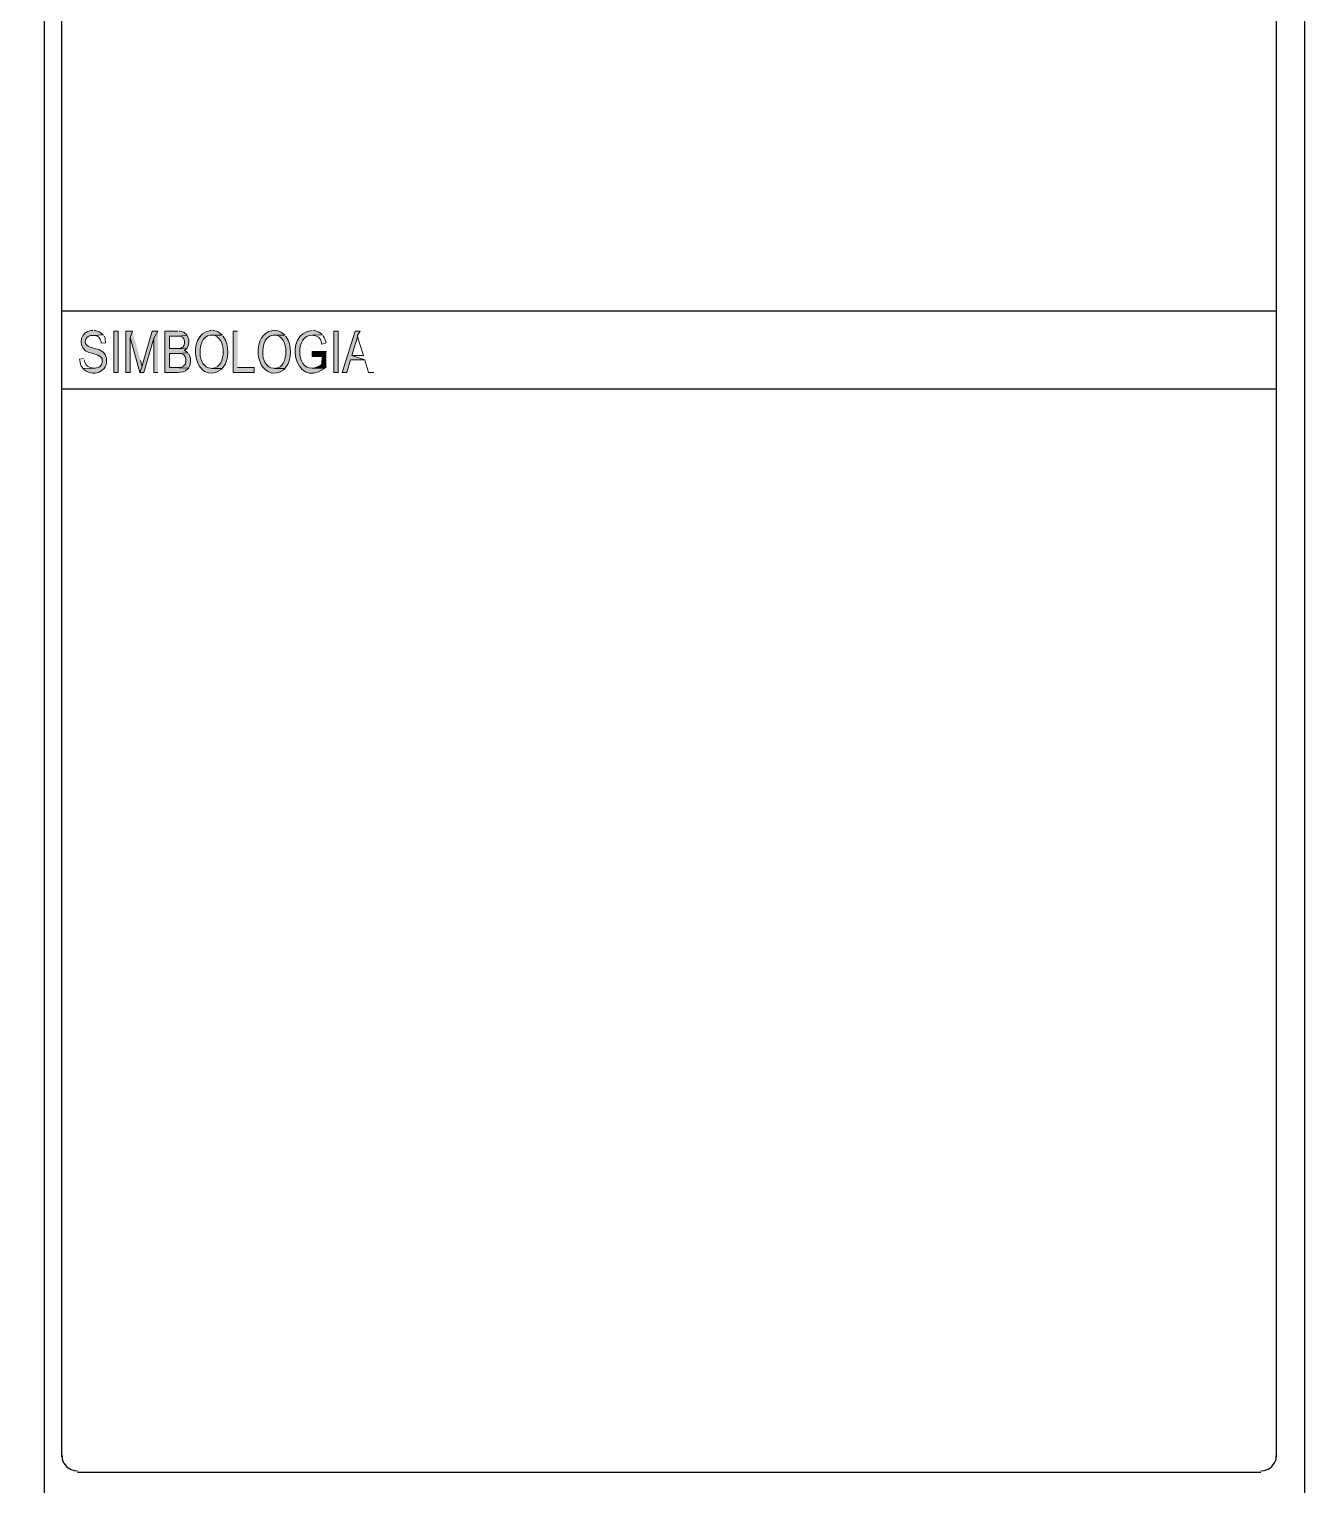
# Model space of a CAD drawing. Header units: inches. Extents: x 5 to 295, y 10 to 227.
# Drawn here: x 250.2 to 294.9, y 124.7 to 175.6 of the extents above; entities that cross this region are included whole.
import ezdxf

# ---------------------------------------------------------------- set-up
doc = ezdxf.new("R2010")
doc.units = ezdxf.units.IN
doc.header["$MEASUREMENT"] = 0
doc.layers.add('1- 1', color=1, linetype='Continuous')
doc.layers.add('1- 3', color=3, linetype='Continuous')

msp = doc.modelspace()

# ---------------------------------------------------------------- hatches: boundary and pattern name
at = {"layer": '1- 3'}
h = msp.add_hatch(color=256, dxfattribs=at)
edge = h.paths.add_edge_path()
edge.add_spline(control_points=[(252.43, 165.092), (252.43, 165.092), (252.406, 165.092), (252.406, 165.092), (252.406, 165.092), (252.367, 165.084), (252.367, 165.084), (252.003, 165.057), (251.885, 164.596), (252.169, 164.381), (252.169, 164.381), (252.264, 164.333), (252.264, 164.333), (252.412, 164.283), (252.582, 164.261), (252.706, 164.16), (252.706, 164.16), (252.73, 164.128), (252.73, 164.128), (252.73, 164.128), (252.746, 164.096), (252.746, 164.096), (252.78, 163.927), (252.722, 163.818), (252.548, 163.78), (252.548, 163.78), (252.509, 163.772), (252.509, 163.772), (252.509, 163.772), (252.461, 163.772), (252.461, 163.772), (252.461, 163.772), (252.074, 163.757), (252.074, 163.757), (252.074, 163.757), (252.106, 163.733), (252.106, 163.733), (252.106, 163.733), (252.122, 163.709), (252.122, 163.709), (252.505, 163.419), (253.056, 163.714), (252.872, 164.215), (252.872, 164.215), (252.856, 164.246), (252.856, 164.246), (252.856, 164.246), (252.841, 164.262), (252.841, 164.262), (252.841, 164.262), (252.817, 164.294), (252.817, 164.294), (252.707, 164.425), (252.48, 164.457), (252.327, 164.507), (252.327, 164.507), (252.288, 164.523), (252.288, 164.523), (252.288, 164.523), (252.256, 164.539), (252.256, 164.539), (252.089, 164.635), (252.16, 164.889), (252.343, 164.91), (252.343, 164.91), (252.39, 164.918), (252.39, 164.918), (252.39, 164.918), (252.438, 164.918), (252.438, 164.918), (252.438, 164.918), (252.785, 164.934), (252.785, 164.934), (252.785, 164.934), (252.754, 164.965), (252.754, 164.965), (252.699, 165.026), (252.598, 165.074), (252.517, 165.084), (252.517, 165.084), (252.469, 165.084), (252.469, 165.084)], knot_values=[0, 0, 0, 0, 0.035278, 0.035278, 0.035278, 0.070556, 0.070556, 0.070556, 0.105833, 0.105833, 0.105833, 0.141111, 0.141111, 0.141111, 0.176389, 0.176389, 0.176389, 0.211667, 0.211667, 0.211667, 0.246944, 0.246944, 0.246944, 0.282222, 0.282222, 0.282222, 0.3175, 0.3175, 0.3175, 0.352778, 0.352778, 0.352778, 0.388056, 0.388056, 0.388056, 0.423333, 0.423333, 0.423333, 0.458611, 0.458611, 0.458611, 0.493889, 0.493889, 0.493889, 0.529167, 0.529167, 0.529167, 0.564444, 0.564444, 0.564444, 0.599722, 0.599722, 0.599722, 0.635, 0.635, 0.635, 0.670278, 0.670278, 0.670278, 0.705556, 0.705556, 0.705556, 0.740833, 0.740833, 0.740833, 0.776111, 0.776111, 0.776111, 0.811389, 0.811389, 0.811389, 0.846667, 0.846667, 0.846667, 0.881944, 0.881944, 0.881944, 0.917222, 0.917222, 0.917222, 0.9525, 0.9525, 0.9525, 0.9525], degree=3, periodic=0)
edge.add_line((252.469, 165.084), (252.43, 165.092))
h = msp.add_hatch(color=256, dxfattribs=at)
h.dxf.hatch_style = 2
h.paths.add_polyline_path([(253.314, 163.622), (253.314, 165.06), (253.156, 165.06), (253.156, 163.622)])
for points in [[(253.812, 165.06), (253.583, 165.06), (253.583, 163.622), (253.733, 163.622), (253.733, 164.847)], [(253.812, 165.06), (253.733, 164.847), (254.073, 163.622), (254.152, 163.828), (254.096, 164.041)], [(254.705, 165.06), (254.555, 164.823), (254.555, 163.622), (254.705, 163.622)], [(257.493, 165.06), (257.335, 165.06), (257.335, 163.622), (258.07, 163.622), (258.07, 163.788), (257.493, 163.788)], [(260.605, 164.357), (260.107, 164.357), (260.107, 164.183), (260.455, 164.183), (260.447, 163.915), (260.431, 163.899), (260.408, 163.875), (260.376, 163.851), (260.337, 163.836), (260.297, 163.812), (260.258, 163.796), (260.226, 163.788), (260.186, 163.772), (260.107, 163.772), (260.542, 163.765), (260.574, 163.788), (260.605, 163.82)]]:
    msp.add_hatch(color=256, dxfattribs=at).paths.add_polyline_path(points)
h = msp.add_hatch(color=256, dxfattribs=at)
edge = h.paths.add_edge_path()
edge.add_spline(control_points=[(254.705, 165.06), (254.705, 165.06), (254.499, 165.06), (254.499, 165.06), (254.499, 165.06), (254.215, 164.057), (254.215, 164.057), (254.191, 163.981), (254.169, 163.905), (254.152, 163.828), (254.152, 163.828), (254.073, 163.622), (254.073, 163.622), (254.073, 163.622), (254.215, 163.622), (254.215, 163.622), (254.215, 163.622), (254.555, 164.823), (254.555, 164.823)], knot_values=[0, 0, 0, 0, 0.035278, 0.035278, 0.035278, 0.070556, 0.070556, 0.070556, 0.105833, 0.105833, 0.105833, 0.141111, 0.141111, 0.141111, 0.176389, 0.176389, 0.176389, 0.211667, 0.211667, 0.211667, 0.211667], degree=3, periodic=0)
edge.add_line((254.555, 164.823), (254.705, 165.06))
h = msp.add_hatch(color=256, dxfattribs=at)
edge = h.paths.add_edge_path()
edge.add_spline(control_points=[(255.4, 165.06), (255.4, 165.06), (254.95, 165.06), (254.95, 165.06), (254.95, 165.06), (254.95, 163.622), (254.95, 163.622), (254.95, 163.622), (255.4, 163.622), (255.4, 163.622), (255.543, 163.625), (255.644, 163.642), (255.747, 163.741), (255.747, 163.741), (255.771, 163.772), (255.771, 163.772), (255.771, 163.772), (255.107, 163.788), (255.107, 163.788), (255.107, 163.788), (255.107, 164.286), (255.107, 164.286), (255.107, 164.286), (255.384, 164.286), (255.384, 164.286), (255.384, 164.286), (255.755, 164.302), (255.755, 164.302), (255.755, 164.302), (255.724, 164.333), (255.724, 164.333), (255.724, 164.333), (255.692, 164.357), (255.692, 164.357), (255.692, 164.357), (255.66, 164.373), (255.66, 164.373), (255.66, 164.373), (255.621, 164.389), (255.621, 164.389), (255.621, 164.389), (255.645, 164.396), (255.645, 164.396), (255.645, 164.396), (255.7, 164.452), (255.7, 164.452), (255.7, 164.452), (255.107, 164.46), (255.107, 164.46), (255.107, 164.46), (255.107, 164.894), (255.107, 164.894), (255.107, 164.894), (255.344, 164.894), (255.344, 164.894), (255.344, 164.894), (255.724, 164.918), (255.724, 164.918), (255.724, 164.918), (255.7, 164.949), (255.7, 164.949), (255.626, 165.021), (255.593, 165.045), (255.487, 165.06), (255.487, 165.06), (255.447, 165.06), (255.447, 165.06)], knot_values=[0, 0, 0, 0, 0.035278, 0.035278, 0.035278, 0.070556, 0.070556, 0.070556, 0.105833, 0.105833, 0.105833, 0.141111, 0.141111, 0.141111, 0.176389, 0.176389, 0.176389, 0.211667, 0.211667, 0.211667, 0.246944, 0.246944, 0.246944, 0.282222, 0.282222, 0.282222, 0.3175, 0.3175, 0.3175, 0.352778, 0.352778, 0.352778, 0.388056, 0.388056, 0.388056, 0.423333, 0.423333, 0.423333, 0.458611, 0.458611, 0.458611, 0.493889, 0.493889, 0.493889, 0.529167, 0.529167, 0.529167, 0.564444, 0.564444, 0.564444, 0.599722, 0.599722, 0.599722, 0.635, 0.635, 0.635, 0.670278, 0.670278, 0.670278, 0.705556, 0.705556, 0.705556, 0.740833, 0.740833, 0.740833, 0.776111, 0.776111, 0.776111, 0.776111], degree=3, periodic=0)
edge.add_line((255.447, 165.06), (255.4, 165.06))
h = msp.add_hatch(color=256, dxfattribs=at)
edge = h.paths.add_edge_path()
edge.add_spline(control_points=[(255.724, 164.918), (255.724, 164.918), (255.344, 164.894), (255.344, 164.894), (255.344, 164.894), (255.423, 164.894), (255.423, 164.894), (255.554, 164.873), (255.611, 164.857), (255.629, 164.712), (255.629, 164.712), (255.637, 164.673), (255.637, 164.673), (255.637, 164.673), (255.637, 164.649), (255.637, 164.649), (255.637, 164.649), (255.621, 164.57), (255.621, 164.57), (255.621, 164.57), (255.605, 164.539), (255.605, 164.539), (255.605, 164.539), (255.574, 164.507), (255.574, 164.507), (255.574, 164.507), (255.542, 164.491), (255.542, 164.491), (255.542, 164.491), (255.51, 164.468), (255.51, 164.468), (255.51, 164.468), (255.495, 164.468), (255.495, 164.468), (255.495, 164.468), (255.455, 164.46), (255.455, 164.46), (255.455, 164.46), (255.107, 164.46), (255.107, 164.46), (255.107, 164.46), (255.7, 164.452), (255.7, 164.452), (255.7, 164.452), (255.724, 164.483), (255.724, 164.483), (255.796, 164.57), (255.807, 164.754), (255.755, 164.855), (255.755, 164.855), (255.739, 164.894), (255.739, 164.894)], knot_values=[0, 0, 0, 0, 0.035278, 0.035278, 0.035278, 0.070556, 0.070556, 0.070556, 0.105833, 0.105833, 0.105833, 0.141111, 0.141111, 0.141111, 0.176389, 0.176389, 0.176389, 0.211667, 0.211667, 0.211667, 0.246944, 0.246944, 0.246944, 0.282222, 0.282222, 0.282222, 0.3175, 0.3175, 0.3175, 0.352778, 0.352778, 0.352778, 0.388056, 0.388056, 0.388056, 0.423333, 0.423333, 0.423333, 0.458611, 0.458611, 0.458611, 0.493889, 0.493889, 0.493889, 0.529167, 0.529167, 0.529167, 0.564444, 0.564444, 0.564444, 0.599722, 0.599722, 0.599722, 0.599722], degree=3, periodic=0)
edge.add_line((255.739, 164.894), (255.724, 164.918))
h = msp.add_hatch(color=256, dxfattribs=at)
edge = h.paths.add_edge_path()
edge.add_spline(control_points=[(256.585, 165.092), (256.585, 165.092), (256.545, 165.084), (256.545, 165.084), (255.648, 164.991), (255.98, 163.087), (256.924, 163.725), (256.924, 163.725), (256.956, 163.757), (256.956, 163.757), (256.956, 163.757), (256.585, 163.757), (256.585, 163.757), (256.585, 163.757), (256.561, 163.765), (256.561, 163.765), (256.31, 163.771), (256.185, 164.051), (256.182, 164.27), (256.182, 164.27), (256.182, 164.325), (256.182, 164.325), (256.179, 164.579), (256.251, 164.88), (256.545, 164.926), (256.545, 164.926), (256.956, 164.926), (256.956, 164.926), (256.956, 164.926), (256.932, 164.949), (256.932, 164.949), (256.852, 165.022), (256.771, 165.064), (256.664, 165.084), (256.664, 165.084), (256.624, 165.084), (256.624, 165.084)], knot_values=[0, 0, 0, 0, 0.035278, 0.035278, 0.035278, 0.070556, 0.070556, 0.070556, 0.105833, 0.105833, 0.105833, 0.141111, 0.141111, 0.141111, 0.176389, 0.176389, 0.176389, 0.211667, 0.211667, 0.211667, 0.246944, 0.246944, 0.246944, 0.282222, 0.282222, 0.282222, 0.3175, 0.3175, 0.3175, 0.352778, 0.352778, 0.352778, 0.388056, 0.388056, 0.388056, 0.423333, 0.423333, 0.423333, 0.423333], degree=3, periodic=0)
edge.add_line((256.624, 165.084), (256.585, 165.092))
h = msp.add_hatch(color=256, dxfattribs=at)
edge = h.paths.add_edge_path()
edge.add_spline(control_points=[(256.956, 164.926), (256.956, 164.926), (256.585, 164.926), (256.585, 164.926), (256.585, 164.926), (256.608, 164.926), (256.608, 164.926), (257.117, 164.902), (257.119, 163.794), (256.624, 163.765), (256.624, 163.765), (256.585, 163.757), (256.585, 163.757), (256.585, 163.757), (256.956, 163.757), (256.956, 163.757), (256.956, 163.757), (256.98, 163.788), (256.98, 163.788), (257.201, 164.027), (257.207, 164.614), (257.003, 164.863), (257.003, 164.863), (256.98, 164.894), (256.98, 164.894)], knot_values=[0, 0, 0, 0, 0.035278, 0.035278, 0.035278, 0.070556, 0.070556, 0.070556, 0.105833, 0.105833, 0.105833, 0.141111, 0.141111, 0.141111, 0.176389, 0.176389, 0.176389, 0.211667, 0.211667, 0.211667, 0.246944, 0.246944, 0.246944, 0.282222, 0.282222, 0.282222, 0.282222], degree=3, periodic=0)
edge.add_line((256.98, 164.894), (256.956, 164.926))
h = msp.add_hatch(color=256, dxfattribs=at)
edge = h.paths.add_edge_path()
edge.add_spline(control_points=[(258.78, 165.084), (258.78, 165.084), (258.741, 165.084), (258.741, 165.084), (258.598, 165.084), (258.465, 164.993), (258.378, 164.886), (258.378, 164.886), (258.37, 164.886), (258.37, 164.886), (258.37, 164.886), (258.354, 164.855), (258.354, 164.855), (258.354, 164.855), (258.33, 164.831), (258.33, 164.831), (258.197, 164.602), (258.179, 164.194), (258.291, 163.954), (258.291, 163.954), (258.322, 163.891), (258.322, 163.891), (258.469, 163.594), (258.822, 163.501), (259.089, 163.701), (259.089, 163.701), (259.12, 163.725), (259.12, 163.725), (259.12, 163.725), (259.152, 163.757), (259.152, 163.757), (259.152, 163.757), (258.78, 163.757), (258.78, 163.757), (258.78, 163.757), (258.757, 163.765), (258.757, 163.765), (258.487, 163.772), (258.366, 164.087), (258.378, 164.318), (258.378, 164.318), (258.378, 164.381), (258.378, 164.381), (258.39, 164.623), (258.466, 164.881), (258.741, 164.926), (258.741, 164.926), (259.152, 164.926), (259.152, 164.926), (259.152, 164.926), (259.128, 164.949), (259.128, 164.949), (259.049, 165.016), (258.963, 165.069), (258.859, 165.084), (258.859, 165.084), (258.82, 165.084), (258.82, 165.084)], knot_values=[0, 0, 0, 0, 0.035278, 0.035278, 0.035278, 0.070556, 0.070556, 0.070556, 0.105833, 0.105833, 0.105833, 0.141111, 0.141111, 0.141111, 0.176389, 0.176389, 0.176389, 0.211667, 0.211667, 0.211667, 0.246944, 0.246944, 0.246944, 0.282222, 0.282222, 0.282222, 0.3175, 0.3175, 0.3175, 0.352778, 0.352778, 0.352778, 0.388056, 0.388056, 0.388056, 0.423333, 0.423333, 0.423333, 0.458611, 0.458611, 0.458611, 0.493889, 0.493889, 0.493889, 0.529167, 0.529167, 0.529167, 0.564444, 0.564444, 0.564444, 0.599722, 0.599722, 0.599722, 0.635, 0.635, 0.635, 0.670278, 0.670278, 0.670278, 0.670278], degree=3, periodic=0)
edge.add_line((258.82, 165.084), (258.78, 165.084))
h = msp.add_hatch(color=256, dxfattribs=at)
edge = h.paths.add_edge_path()
edge.add_spline(control_points=[(259.152, 164.926), (259.152, 164.926), (258.78, 164.926), (258.78, 164.926), (258.78, 164.926), (258.804, 164.926), (258.804, 164.926), (259.323, 164.896), (259.304, 163.781), (258.82, 163.765), (258.82, 163.765), (258.78, 163.757), (258.78, 163.757), (258.78, 163.757), (259.152, 163.757), (259.152, 163.757), (259.152, 163.757), (259.175, 163.788), (259.175, 163.788), (259.397, 164.027), (259.403, 164.614), (259.199, 164.863), (259.199, 164.863), (259.175, 164.894), (259.175, 164.894)], knot_values=[0, 0, 0, 0, 0.035278, 0.035278, 0.035278, 0.070556, 0.070556, 0.070556, 0.105833, 0.105833, 0.105833, 0.141111, 0.141111, 0.141111, 0.176389, 0.176389, 0.176389, 0.211667, 0.211667, 0.211667, 0.246944, 0.246944, 0.246944, 0.282222, 0.282222, 0.282222, 0.282222], degree=3, periodic=0)
edge.add_line((259.175, 164.894), (259.152, 164.926))
h = msp.add_hatch(color=256, dxfattribs=at)
edge = h.paths.add_edge_path()
edge.add_spline(control_points=[(260.107, 165.084), (260.107, 165.084), (260.1, 165.084), (260.1, 165.084), (259.072, 165.017), (259.491, 163.026), (260.51, 163.741), (260.51, 163.741), (260.542, 163.765), (260.542, 163.765), (260.542, 163.765), (260.107, 163.772), (260.107, 163.772), (259.519, 163.729), (259.528, 164.951), (260.1, 164.926), (260.1, 164.926), (260.455, 164.942), (260.455, 164.942), (260.455, 164.942), (260.431, 164.973), (260.431, 164.973), (260.365, 165.029), (260.274, 165.074), (260.186, 165.084), (260.186, 165.084), (260.147, 165.084), (260.147, 165.084)], knot_values=[0, 0, 0, 0, 0.035278, 0.035278, 0.035278, 0.070556, 0.070556, 0.070556, 0.105833, 0.105833, 0.105833, 0.141111, 0.141111, 0.141111, 0.176389, 0.176389, 0.176389, 0.211667, 0.211667, 0.211667, 0.246944, 0.246944, 0.246944, 0.282222, 0.282222, 0.282222, 0.3175, 0.3175, 0.3175, 0.3175], degree=3, periodic=0)
edge.add_line((260.147, 165.084), (260.107, 165.084))
h = msp.add_hatch(color=256, dxfattribs=at)
h.dxf.hatch_style = 2
h.paths.add_polyline_path([(261.016, 163.622), (261.016, 165.06), (260.858, 165.06), (260.858, 163.622)])
h = msp.add_hatch(color=256, dxfattribs=at)
edge = h.paths.add_edge_path()
edge.add_spline(control_points=[(261.782, 165.06), (261.782, 165.06), (261.608, 165.06), (261.608, 165.06), (261.608, 165.06), (261.158, 163.622), (261.158, 163.622), (261.158, 163.622), (261.324, 163.622), (261.324, 163.622), (261.324, 163.622), (261.45, 164.057), (261.45, 164.057), (261.45, 164.057), (261.948, 164.057), (261.948, 164.057), (261.948, 164.057), (261.498, 164.215), (261.498, 164.215), (261.498, 164.215), (261.624, 164.633), (261.624, 164.633), (261.646, 164.694), (261.674, 164.807), (261.687, 164.87), (261.687, 164.87), (261.695, 164.91), (261.695, 164.91)], knot_values=[0, 0, 0, 0, 0.035278, 0.035278, 0.035278, 0.070556, 0.070556, 0.070556, 0.105833, 0.105833, 0.105833, 0.141111, 0.141111, 0.141111, 0.176389, 0.176389, 0.176389, 0.211667, 0.211667, 0.211667, 0.246944, 0.246944, 0.246944, 0.282222, 0.282222, 0.282222, 0.3175, 0.3175, 0.3175, 0.3175], degree=3, periodic=0)
edge.add_line((261.695, 164.91), (261.782, 165.06))
h = msp.add_hatch(color=256, dxfattribs=at)
edge = h.paths.add_edge_path()
edge.add_spline(control_points=[(255.755, 164.302), (255.755, 164.302), (255.384, 164.286), (255.384, 164.286), (255.384, 164.286), (255.455, 164.286), (255.455, 164.286), (255.594, 164.269), (255.655, 164.226), (255.684, 164.081), (255.684, 164.081), (255.684, 164.002), (255.684, 164.002), (255.684, 164.002), (255.668, 163.923), (255.668, 163.923), (255.668, 163.923), (255.653, 163.891), (255.653, 163.891), (255.653, 163.891), (255.637, 163.883), (255.637, 163.883), (255.637, 163.883), (255.613, 163.851), (255.613, 163.851), (255.613, 163.851), (255.581, 163.828), (255.581, 163.828), (255.581, 163.828), (255.55, 163.812), (255.55, 163.812), (255.55, 163.812), (255.526, 163.804), (255.526, 163.804), (255.526, 163.804), (255.495, 163.796), (255.495, 163.796), (255.495, 163.796), (255.455, 163.796), (255.455, 163.796), (255.455, 163.796), (255.408, 163.788), (255.408, 163.788), (255.408, 163.788), (255.107, 163.788), (255.107, 163.788), (255.107, 163.788), (255.771, 163.772), (255.771, 163.772), (255.771, 163.772), (255.795, 163.812), (255.795, 163.812), (255.859, 163.944), (255.87, 164.134), (255.787, 164.262), (255.787, 164.262), (255.779, 164.27), (255.779, 164.27)], knot_values=[0, 0, 0, 0, 0.035278, 0.035278, 0.035278, 0.070556, 0.070556, 0.070556, 0.105833, 0.105833, 0.105833, 0.141111, 0.141111, 0.141111, 0.176389, 0.176389, 0.176389, 0.211667, 0.211667, 0.211667, 0.246944, 0.246944, 0.246944, 0.282222, 0.282222, 0.282222, 0.3175, 0.3175, 0.3175, 0.352778, 0.352778, 0.352778, 0.388056, 0.388056, 0.388056, 0.423333, 0.423333, 0.423333, 0.458611, 0.458611, 0.458611, 0.493889, 0.493889, 0.493889, 0.529167, 0.529167, 0.529167, 0.564444, 0.564444, 0.564444, 0.599722, 0.599722, 0.599722, 0.635, 0.635, 0.635, 0.670278, 0.670278, 0.670278, 0.670278], degree=3, periodic=0)
edge.add_line((255.779, 164.27), (255.755, 164.302))

# ---------------------------------------------------------------- linework, layer by layer
at = {"layer": '1- 1', "lineweight": 25}
for points in [[(4.72, 226.632), (4.72, 11.529), (294.863, 11.529), (294.863, 226.632), (4.72, 226.632)], [(250.724, 224.491), (250.724, 13.093)]]:
    msp.add_lwpolyline(points, dxfattribs=at)
at = {"layer": '1- 3', "lineweight": 25}
for points in [[(251.34, 125.645), (251.34, 224.491)], [(293.867, 165.771), (251.34, 165.771)], [(251.34, 163.046), (293.867, 163.046)], [(251.885, 125.107), (293.322, 125.107)]]:
    msp.add_lwpolyline(points, dxfattribs=at)
at = {"layer": '1- 3', "lineweight": 0}
for points in [[(253.314, 163.622), (253.314, 165.06), (253.156, 165.06), (253.156, 163.622), (253.314, 163.622)], [(253.812, 165.06), (253.583, 165.06), (253.583, 163.622), (253.733, 163.622), (253.733, 164.847)], [(253.812, 165.06), (253.733, 164.847), (254.073, 163.622), (254.152, 163.828), (254.096, 164.041)], [(254.705, 165.06), (254.555, 164.823), (254.555, 163.622), (254.705, 163.622)], [(257.493, 165.06), (257.335, 165.06), (257.335, 163.622), (258.07, 163.622), (258.07, 163.788), (257.493, 163.788)], [(261.016, 163.622), (261.016, 165.06), (260.858, 165.06), (260.858, 163.622), (261.016, 163.622)], [(260.605, 164.357), (260.107, 164.357), (260.107, 164.183), (260.455, 164.183), (260.447, 163.915), (260.431, 163.899), (260.408, 163.875), (260.376, 163.851), (260.337, 163.836), (260.297, 163.812), (260.258, 163.796), (260.226, 163.788), (260.186, 163.772), (260.107, 163.772), (260.542, 163.765), (260.574, 163.788), (260.605, 163.82)]]:
    msp.add_lwpolyline(points, dxfattribs=at)
at = {"layer": '1- 3', "lineweight": 25}
for points in [[(293.867, 125.645), (293.867, 125.645), (293.867, 224.491), (293.867, 224.491), (293.863, 224.794), (293.622, 225.024), (293.322, 225.028), (293.322, 225.028), (251.877, 225.028), (251.877, 225.028)], [(251.348, 125.684), (251.348, 125.684), (251.355, 125.566), (251.355, 125.566), (251.407, 125.359), (251.557, 125.208), (251.766, 125.163), (251.766, 125.163), (251.885, 125.147), (251.885, 125.147)], [(293.322, 125.147), (293.322, 125.147), (293.441, 125.163), (293.441, 125.163), (293.635, 125.193), (293.809, 125.382), (293.852, 125.566), (293.852, 125.566), (293.859, 125.684), (293.859, 125.684)]]:
    msp.add_open_spline(points, degree=3, knots=[0, 0, 0, 0, 1, 1, 1, 2, 2, 2, 3, 3, 3, 3], dxfattribs=at)
at = {"layer": '1- 3', "lineweight": 0}
for points, knots in [([(252.43, 165.092), (252.43, 165.092), (252.406, 165.092), (252.406, 165.092), (252.406, 165.092), (252.367, 165.084), (252.367, 165.084), (252.003, 165.057), (251.885, 164.596), (252.169, 164.381), (252.169, 164.381), (252.264, 164.333), (252.264, 164.333), (252.412, 164.283), (252.582, 164.261), (252.706, 164.16), (252.706, 164.16), (252.73, 164.128), (252.73, 164.128), (252.73, 164.128), (252.746, 164.096), (252.746, 164.096), (252.78, 163.927), (252.722, 163.818), (252.548, 163.78), (252.548, 163.78), (252.509, 163.772), (252.509, 163.772), (252.509, 163.772), (252.461, 163.772), (252.461, 163.772), (252.461, 163.772), (252.074, 163.757), (252.074, 163.757), (252.074, 163.757), (252.106, 163.733), (252.106, 163.733), (252.106, 163.733), (252.122, 163.709), (252.122, 163.709), (252.505, 163.419), (253.056, 163.714), (252.872, 164.215), (252.872, 164.215), (252.856, 164.246), (252.856, 164.246), (252.856, 164.246), (252.841, 164.262), (252.841, 164.262), (252.841, 164.262), (252.817, 164.294), (252.817, 164.294), (252.707, 164.425), (252.48, 164.457), (252.327, 164.507), (252.327, 164.507), (252.288, 164.523), (252.288, 164.523), (252.288, 164.523), (252.256, 164.539), (252.256, 164.539), (252.089, 164.635), (252.16, 164.889), (252.343, 164.91), (252.343, 164.91), (252.39, 164.918), (252.39, 164.918), (252.39, 164.918), (252.438, 164.918), (252.438, 164.918), (252.438, 164.918), (252.785, 164.934), (252.785, 164.934), (252.785, 164.934), (252.754, 164.965), (252.754, 164.965), (252.699, 165.026), (252.598, 165.074), (252.517, 165.084), (252.517, 165.084), (252.469, 165.084), (252.469, 165.084)], [0, 0, 0, 0, 1, 1, 1, 2, 2, 2, 3, 3, 3, 4, 4, 4, 5, 5, 5, 6, 6, 6, 7, 7, 7, 8, 8, 8, 9, 9, 9, 10, 10, 10, 11, 11, 11, 12, 12, 12, 13, 13, 13, 14, 14, 14, 15, 15, 15, 16, 16, 16, 17, 17, 17, 18, 18, 18, 19, 19, 19, 20, 20, 20, 21, 21, 21, 22, 22, 22, 23, 23, 23, 24, 24, 24, 25, 25, 25, 26, 26, 26, 27, 27, 27, 27]), ([(252.785, 164.934), (252.785, 164.934), (252.438, 164.918), (252.438, 164.918), (252.438, 164.918), (252.461, 164.918), (252.461, 164.918), (252.619, 164.911), (252.681, 164.839), (252.714, 164.689), (252.714, 164.689), (252.722, 164.641), (252.722, 164.641), (252.722, 164.641), (252.872, 164.657), (252.872, 164.657), (252.872, 164.657), (252.872, 164.705), (252.872, 164.705), (252.857, 164.778), (252.855, 164.819), (252.817, 164.886), (252.817, 164.886), (252.801, 164.902), (252.801, 164.902)], [0, 0, 0, 0, 1, 1, 1, 2, 2, 2, 3, 3, 3, 4, 4, 4, 5, 5, 5, 6, 6, 6, 7, 7, 7, 8, 8, 8, 8]), ([(254.705, 165.06), (254.705, 165.06), (254.499, 165.06), (254.499, 165.06), (254.499, 165.06), (254.215, 164.057), (254.215, 164.057), (254.191, 163.981), (254.169, 163.905), (254.152, 163.828), (254.152, 163.828), (254.073, 163.622), (254.073, 163.622), (254.073, 163.622), (254.215, 163.622), (254.215, 163.622), (254.215, 163.622), (254.555, 164.823), (254.555, 164.823)], [0, 0, 0, 0, 1, 1, 1, 2, 2, 2, 3, 3, 3, 4, 4, 4, 5, 5, 5, 6, 6, 6, 6]), ([(255.4, 165.06), (255.4, 165.06), (254.95, 165.06), (254.95, 165.06), (254.95, 165.06), (254.95, 163.622), (254.95, 163.622), (254.95, 163.622), (255.4, 163.622), (255.4, 163.622), (255.543, 163.625), (255.644, 163.642), (255.747, 163.741), (255.747, 163.741), (255.771, 163.772), (255.771, 163.772), (255.771, 163.772), (255.107, 163.788), (255.107, 163.788), (255.107, 163.788), (255.107, 164.286), (255.107, 164.286), (255.107, 164.286), (255.384, 164.286), (255.384, 164.286), (255.384, 164.286), (255.755, 164.302), (255.755, 164.302), (255.755, 164.302), (255.724, 164.333), (255.724, 164.333), (255.724, 164.333), (255.692, 164.357), (255.692, 164.357), (255.692, 164.357), (255.66, 164.373), (255.66, 164.373), (255.66, 164.373), (255.621, 164.389), (255.621, 164.389), (255.621, 164.389), (255.645, 164.396), (255.645, 164.396), (255.645, 164.396), (255.7, 164.452), (255.7, 164.452), (255.7, 164.452), (255.107, 164.46), (255.107, 164.46), (255.107, 164.46), (255.107, 164.894), (255.107, 164.894), (255.107, 164.894), (255.344, 164.894), (255.344, 164.894), (255.344, 164.894), (255.724, 164.918), (255.724, 164.918), (255.724, 164.918), (255.7, 164.949), (255.7, 164.949), (255.626, 165.021), (255.593, 165.045), (255.487, 165.06), (255.487, 165.06), (255.447, 165.06), (255.447, 165.06)], [0, 0, 0, 0, 1, 1, 1, 2, 2, 2, 3, 3, 3, 4, 4, 4, 5, 5, 5, 6, 6, 6, 7, 7, 7, 8, 8, 8, 9, 9, 9, 10, 10, 10, 11, 11, 11, 12, 12, 12, 13, 13, 13, 14, 14, 14, 15, 15, 15, 16, 16, 16, 17, 17, 17, 18, 18, 18, 19, 19, 19, 20, 20, 20, 21, 21, 21, 22, 22, 22, 22]), ([(255.724, 164.918), (255.724, 164.918), (255.344, 164.894), (255.344, 164.894), (255.344, 164.894), (255.423, 164.894), (255.423, 164.894), (255.554, 164.873), (255.611, 164.857), (255.629, 164.712), (255.629, 164.712), (255.637, 164.673), (255.637, 164.673), (255.637, 164.673), (255.637, 164.649), (255.637, 164.649), (255.637, 164.649), (255.621, 164.57), (255.621, 164.57), (255.621, 164.57), (255.605, 164.539), (255.605, 164.539), (255.605, 164.539), (255.574, 164.507), (255.574, 164.507), (255.574, 164.507), (255.542, 164.491), (255.542, 164.491), (255.542, 164.491), (255.51, 164.468), (255.51, 164.468), (255.51, 164.468), (255.495, 164.468), (255.495, 164.468), (255.495, 164.468), (255.455, 164.46), (255.455, 164.46), (255.455, 164.46), (255.107, 164.46), (255.107, 164.46), (255.107, 164.46), (255.7, 164.452), (255.7, 164.452), (255.7, 164.452), (255.724, 164.483), (255.724, 164.483), (255.796, 164.57), (255.807, 164.754), (255.755, 164.855), (255.755, 164.855), (255.739, 164.894), (255.739, 164.894)], [0, 0, 0, 0, 1, 1, 1, 2, 2, 2, 3, 3, 3, 4, 4, 4, 5, 5, 5, 6, 6, 6, 7, 7, 7, 8, 8, 8, 9, 9, 9, 10, 10, 10, 11, 11, 11, 12, 12, 12, 13, 13, 13, 14, 14, 14, 15, 15, 15, 16, 16, 16, 17, 17, 17, 17]), ([(256.585, 165.092), (256.585, 165.092), (256.545, 165.084), (256.545, 165.084), (255.648, 164.991), (255.98, 163.087), (256.924, 163.725), (256.924, 163.725), (256.956, 163.757), (256.956, 163.757), (256.956, 163.757), (256.585, 163.757), (256.585, 163.757), (256.585, 163.757), (256.561, 163.765), (256.561, 163.765), (256.31, 163.771), (256.185, 164.051), (256.182, 164.27), (256.182, 164.27), (256.182, 164.325), (256.182, 164.325), (256.179, 164.579), (256.251, 164.88), (256.545, 164.926), (256.545, 164.926), (256.956, 164.926), (256.956, 164.926), (256.956, 164.926), (256.932, 164.949), (256.932, 164.949), (256.852, 165.022), (256.771, 165.064), (256.664, 165.084), (256.664, 165.084), (256.624, 165.084), (256.624, 165.084)], [0, 0, 0, 0, 1, 1, 1, 2, 2, 2, 3, 3, 3, 4, 4, 4, 5, 5, 5, 6, 6, 6, 7, 7, 7, 8, 8, 8, 9, 9, 9, 10, 10, 10, 11, 11, 11, 12, 12, 12, 12]), ([(256.956, 164.926), (256.956, 164.926), (256.585, 164.926), (256.585, 164.926), (256.585, 164.926), (256.608, 164.926), (256.608, 164.926), (257.117, 164.902), (257.119, 163.794), (256.624, 163.765), (256.624, 163.765), (256.585, 163.757), (256.585, 163.757), (256.585, 163.757), (256.956, 163.757), (256.956, 163.757), (256.956, 163.757), (256.98, 163.788), (256.98, 163.788), (257.201, 164.027), (257.207, 164.614), (257.003, 164.863), (257.003, 164.863), (256.98, 164.894), (256.98, 164.894)], [0, 0, 0, 0, 1, 1, 1, 2, 2, 2, 3, 3, 3, 4, 4, 4, 5, 5, 5, 6, 6, 6, 7, 7, 7, 8, 8, 8, 8]), ([(258.78, 165.084), (258.78, 165.084), (258.741, 165.084), (258.741, 165.084), (258.598, 165.084), (258.465, 164.993), (258.378, 164.886), (258.378, 164.886), (258.37, 164.886), (258.37, 164.886), (258.37, 164.886), (258.354, 164.855), (258.354, 164.855), (258.354, 164.855), (258.33, 164.831), (258.33, 164.831), (258.197, 164.602), (258.179, 164.194), (258.291, 163.954), (258.291, 163.954), (258.322, 163.891), (258.322, 163.891), (258.469, 163.594), (258.822, 163.501), (259.089, 163.701), (259.089, 163.701), (259.12, 163.725), (259.12, 163.725), (259.12, 163.725), (259.152, 163.757), (259.152, 163.757), (259.152, 163.757), (258.78, 163.757), (258.78, 163.757), (258.78, 163.757), (258.757, 163.765), (258.757, 163.765), (258.487, 163.772), (258.366, 164.087), (258.378, 164.318), (258.378, 164.318), (258.378, 164.381), (258.378, 164.381), (258.39, 164.623), (258.466, 164.881), (258.741, 164.926), (258.741, 164.926), (259.152, 164.926), (259.152, 164.926), (259.152, 164.926), (259.128, 164.949), (259.128, 164.949), (259.049, 165.016), (258.963, 165.069), (258.859, 165.084), (258.859, 165.084), (258.82, 165.084), (258.82, 165.084)], [0, 0, 0, 0, 1, 1, 1, 2, 2, 2, 3, 3, 3, 4, 4, 4, 5, 5, 5, 6, 6, 6, 7, 7, 7, 8, 8, 8, 9, 9, 9, 10, 10, 10, 11, 11, 11, 12, 12, 12, 13, 13, 13, 14, 14, 14, 15, 15, 15, 16, 16, 16, 17, 17, 17, 18, 18, 18, 19, 19, 19, 19]), ([(259.152, 164.926), (259.152, 164.926), (258.78, 164.926), (258.78, 164.926), (258.78, 164.926), (258.804, 164.926), (258.804, 164.926), (259.323, 164.896), (259.304, 163.781), (258.82, 163.765), (258.82, 163.765), (258.78, 163.757), (258.78, 163.757), (258.78, 163.757), (259.152, 163.757), (259.152, 163.757), (259.152, 163.757), (259.175, 163.788), (259.175, 163.788), (259.397, 164.027), (259.403, 164.614), (259.199, 164.863), (259.199, 164.863), (259.175, 164.894), (259.175, 164.894)], [0, 0, 0, 0, 1, 1, 1, 2, 2, 2, 3, 3, 3, 4, 4, 4, 5, 5, 5, 6, 6, 6, 7, 7, 7, 8, 8, 8, 8]), ([(260.107, 165.084), (260.107, 165.084), (260.1, 165.084), (260.1, 165.084), (259.072, 165.017), (259.491, 163.026), (260.51, 163.741), (260.51, 163.741), (260.542, 163.765), (260.542, 163.765), (260.542, 163.765), (260.107, 163.772), (260.107, 163.772), (259.519, 163.729), (259.528, 164.951), (260.1, 164.926), (260.1, 164.926), (260.455, 164.942), (260.455, 164.942), (260.455, 164.942), (260.431, 164.973), (260.431, 164.973), (260.365, 165.029), (260.274, 165.074), (260.186, 165.084), (260.186, 165.084), (260.147, 165.084), (260.147, 165.084)], [0, 0, 0, 0, 1, 1, 1, 2, 2, 2, 3, 3, 3, 4, 4, 4, 5, 5, 5, 6, 6, 6, 7, 7, 7, 8, 8, 8, 9, 9, 9, 9]), ([(260.455, 164.942), (260.455, 164.942), (260.1, 164.926), (260.1, 164.926), (260.1, 164.926), (260.107, 164.926), (260.107, 164.926), (260.273, 164.915), (260.405, 164.83), (260.431, 164.657), (260.431, 164.657), (260.447, 164.61), (260.447, 164.61), (260.447, 164.61), (260.589, 164.657), (260.589, 164.657), (260.589, 164.657), (260.581, 164.689), (260.581, 164.689), (260.549, 164.788), (260.546, 164.807), (260.495, 164.902), (260.495, 164.902), (260.487, 164.918), (260.487, 164.918)], [0, 0, 0, 0, 1, 1, 1, 2, 2, 2, 3, 3, 3, 4, 4, 4, 5, 5, 5, 6, 6, 6, 7, 7, 7, 8, 8, 8, 8]), ([(261.782, 165.06), (261.782, 165.06), (261.608, 165.06), (261.608, 165.06), (261.608, 165.06), (261.158, 163.622), (261.158, 163.622), (261.158, 163.622), (261.324, 163.622), (261.324, 163.622), (261.324, 163.622), (261.45, 164.057), (261.45, 164.057), (261.45, 164.057), (261.948, 164.057), (261.948, 164.057), (261.948, 164.057), (261.498, 164.215), (261.498, 164.215), (261.498, 164.215), (261.624, 164.633), (261.624, 164.633), (261.646, 164.694), (261.674, 164.807), (261.687, 164.87), (261.687, 164.87), (261.695, 164.91), (261.695, 164.91)], [0, 0, 0, 0, 1, 1, 1, 2, 2, 2, 3, 3, 3, 4, 4, 4, 5, 5, 5, 6, 6, 6, 7, 7, 7, 8, 8, 8, 9, 9, 9, 9]), ([(261.782, 165.06), (261.782, 165.06), (261.695, 164.91), (261.695, 164.91), (261.699, 164.834), (261.756, 164.697), (261.774, 164.61), (261.774, 164.61), (261.901, 164.215), (261.901, 164.215), (261.901, 164.215), (261.498, 164.215), (261.498, 164.215), (261.498, 164.215), (261.948, 164.057), (261.948, 164.057), (261.948, 164.057), (262.082, 163.622), (262.082, 163.622), (262.082, 163.622), (262.264, 163.622), (262.264, 163.622)], [0, 0, 0, 0, 1, 1, 1, 2, 2, 2, 3, 3, 3, 4, 4, 4, 5, 5, 5, 6, 6, 6, 7, 7, 7, 7]), ([(255.755, 164.302), (255.755, 164.302), (255.384, 164.286), (255.384, 164.286), (255.384, 164.286), (255.455, 164.286), (255.455, 164.286), (255.594, 164.269), (255.655, 164.226), (255.684, 164.081), (255.684, 164.081), (255.684, 164.002), (255.684, 164.002), (255.684, 164.002), (255.668, 163.923), (255.668, 163.923), (255.668, 163.923), (255.653, 163.891), (255.653, 163.891), (255.653, 163.891), (255.637, 163.883), (255.637, 163.883), (255.637, 163.883), (255.613, 163.851), (255.613, 163.851), (255.613, 163.851), (255.581, 163.828), (255.581, 163.828), (255.581, 163.828), (255.55, 163.812), (255.55, 163.812), (255.55, 163.812), (255.526, 163.804), (255.526, 163.804), (255.526, 163.804), (255.495, 163.796), (255.495, 163.796), (255.495, 163.796), (255.455, 163.796), (255.455, 163.796), (255.455, 163.796), (255.408, 163.788), (255.408, 163.788), (255.408, 163.788), (255.107, 163.788), (255.107, 163.788), (255.107, 163.788), (255.771, 163.772), (255.771, 163.772), (255.771, 163.772), (255.795, 163.812), (255.795, 163.812), (255.859, 163.944), (255.87, 164.134), (255.787, 164.262), (255.787, 164.262), (255.779, 164.27), (255.779, 164.27)], [0, 0, 0, 0, 1, 1, 1, 2, 2, 2, 3, 3, 3, 4, 4, 4, 5, 5, 5, 6, 6, 6, 7, 7, 7, 8, 8, 8, 9, 9, 9, 10, 10, 10, 11, 11, 11, 12, 12, 12, 13, 13, 13, 14, 14, 14, 15, 15, 15, 16, 16, 16, 17, 17, 17, 18, 18, 18, 19, 19, 19, 19]), ([(252.114, 164.104), (252.114, 164.104), (251.964, 164.088), (251.964, 164.088), (251.964, 164.088), (251.972, 164.041), (251.972, 164.041), (251.968, 163.952), (252.004, 163.858), (252.059, 163.788), (252.059, 163.788), (252.074, 163.757), (252.074, 163.757), (252.074, 163.757), (252.461, 163.772), (252.461, 163.772), (252.461, 163.772), (252.438, 163.772), (252.438, 163.772), (252.303, 163.767), (252.147, 163.878), (252.13, 164.017), (252.13, 164.017), (252.122, 164.057), (252.122, 164.057)], [0, 0, 0, 0, 1, 1, 1, 2, 2, 2, 3, 3, 3, 4, 4, 4, 5, 5, 5, 6, 6, 6, 7, 7, 7, 8, 8, 8, 8])]:
    msp.add_open_spline(points, degree=3, knots=knots, dxfattribs=at)

doc.saveas('drawing.dxf')
